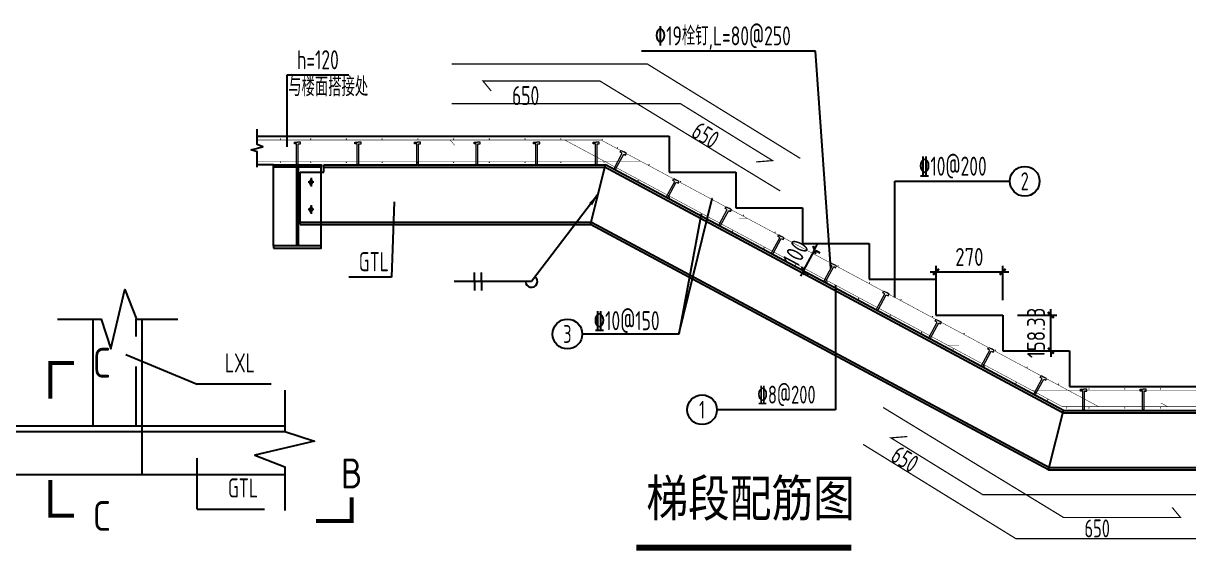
# Model space of a CAD drawing. Extents: x 177291 to 1288761, y 177638 to 322898.
# Drawn here: x 697957 to 707740, y 225671 to 230096 of the extents above; entities that cross this region are included whole.
import ezdxf
from ezdxf.enums import TextEntityAlignment as Align

# ---------------------------------------------------------------- set-up
doc = ezdxf.new("R2010")
doc.units = 0
doc.header["$LTSCALE"] = 1000
doc.linetypes.add('DASHED', pattern=[0.75, 0.5, -0.25])
for name, color, linetype in [('AXIS', 3, 'Continuous'), ('DIM', 146, 'Continuous'), ('DOTE', 1, 'Continuous'), ('GL', 150, 'Continuous'), ('NUM', 7, 'Continuous'), ('PUB_TEXT', 7, 'Continuous'), ('REIN', 1, 'Continuous'), ('STPM_RBEAM_NUM', 7, 'Continuous'), ('TEXT', 7, 'Continuous'), ('WELD', 7, 'Continuous'), ('型钢', 6, 'Continuous'), ('引出线', 3, 'Continuous'), ('柱梁', 2, 'Continuous'), ('踏步', 204, 'Continuous')]:
    doc.layers.add(name, color=color, linetype=linetype)
doc.layers.add('螺栓', color=15, linetype='Continuous', lineweight=18)
doc.styles.get("Standard").update_dxf_attribs({"font": 'gbenor.shx', "bigfont": 'gbcbig.shx'})
doc.styles.add('TSSD_Dimension', font='Tssdeng.shx', dxfattribs={"width": 0.8, "bigfont": 'hztxt.shx'})
doc.styles.add('TSSD_Label', font='tssdeng.shx', dxfattribs={"width": 0.7, "bigfont": 'hztxt.shx'})
doc.styles.add('TSSD_Norm', font='tssdeng.shx', dxfattribs={"bigfont": 'hztxt.shx'})
doc.styles.add('TSSD_Num', font='Tssdeng.shx', dxfattribs={"width": 0.7, "bigfont": 'hztxt.shx'})
doc.styles.add('TSSD_Rein', font='Tssdeng.shx', dxfattribs={"width": 0.7, "bigfont": 'hztxt.shx'})
doc.dimstyles.new('TSSD_25_50', dxfattribs={"dimtxt": 150, "dimasz": 50, "dimexe": 50, "dimexo": 125, "dimgap": 50, "dimtad": 1, "dimdec": 0, "dimlfac": 0.5, "dimzin": 0, "dimdsep": 46, "dimtxsty": 'TSSD_Dimension', "dimblk": 'ARCHTICK', "dimcen": 0, "dimdle": 50, "dimclrt": 7, "dimadec": 0, "dimazin": 0, "dimtfac": 1, "dimtdec": 0, "dimtix": 1, "dimtmove": 2, "dimatfit": 3, "dimfxl": 1, "dimtolj": 1, "dimtzin": 0, "dimarcsym": 0})
doc.dimstyles.new('TSSD_LEADER_STYLE_100.0', dxfattribs={"dimtxt": 300, "dimasz": 100, "dimexe": 100, "dimexo": 250, "dimgap": 0.09, "dimtad": 0, "dimtih": 1, "dimtoh": 1, "dimdec": 4, "dimzin": 0, "dimdsep": 46, "dimtxsty": 'Standard', "dimcen": 0.09, "dimdle": 100, "dimclrt": 7, "dimadec": 0, "dimazin": 0, "dimtfac": 1, "dimtdec": 4, "dimtofl": 0, "dimtmove": 0, "dimatfit": 3, "dimfxl": 1, "dimtolj": 1, "dimtzin": 0, "dimarcsym": 0})

# ---------------------------------------------------------------- blocks, each defined once
blk = doc.blocks.new('_ArchTick')
at = {"color": 0, "linetype": 'ByBlock', "const_width": 0.4}
blk.add_lwpolyline([(-0.5, -0.5), (0.5, 0.5)], dxfattribs=at)
blk = doc.blocks.new('*D1599')
at = {"layer": 'AXIS', "color": 0, "lineweight": -2, "transparency": 16777216}
for p, q in [((705619, 227789.7), (705619, 228060.2)), ((706179, 227773.3), (706179, 228060.2)), ((705569, 228010.2), (706229, 228010.2))]:
    blk.add_line(p, q, dxfattribs=at)
at = {"layer": 'Defpoints', "color": 0, "transparency": 16777216}
for p in [(706179, 228010.2), (705619, 227664.7), (706179, 227648.3)]:
    blk.add_point(p, dxfattribs=at)
at = {"layer": 'AXIS', "color": 0, "lineweight": -2, "transparency": 16777216, "xscale": 50, "yscale": 50, "zscale": 50, "rotation": 180}
blk.add_blockref('_ArchTick', (705619, 228010.2), dxfattribs=at)
at = {"layer": 'AXIS', "color": 0, "lineweight": -2, "transparency": 16777216, "xscale": 50, "yscale": 50, "zscale": 50}
blk.add_blockref('_ArchTick', (706179, 228010.2), dxfattribs=at)
at = {"layer": 'AXIS', "color": 7, "transparency": 16777216, "insert": (705899, 228135.2), "char_height": 150, "attachment_point": 5, "style": 'TSSD_Dimension'}
blk.add_mtext('\\A1;270', dxfattribs=at)
blk = doc.blocks.new('*D1600')
at = {"layer": 'AXIS', "color": 0, "lineweight": -2, "transparency": 16777216}
for p, q in [((706304, 227648.3), (706633.7, 227648.3)), ((706583.7, 227648.3), (706583.7, 227698.3)), ((706583.7, 227348.3), (706583.7, 227648.3)), ((706304, 227348.3), (706633.7, 227348.3)), ((706583.7, 227348.3), (706583.7, 227298.3))]:
    blk.add_line(p, q, dxfattribs=at)
at = {"layer": 'Defpoints', "color": 0, "transparency": 16777216}
for p in [(706179, 227648.3), (706583.7, 227648.3), (706179, 227348.3)]:
    blk.add_point(p, dxfattribs=at)
at = {"layer": 'AXIS', "color": 0, "lineweight": -2, "transparency": 16777216, "xscale": 50, "yscale": 50, "zscale": 50}
for p, rotation in [((706583.7, 227648.3), 270), ((706583.7, 227348.3), 90)]:
    blk.add_blockref('_ArchTick', p, dxfattribs=dict(at, rotation=rotation))
at = {"layer": 'AXIS', "color": 7, "transparency": 16777216, "insert": (706458.7, 227498.3), "char_height": 150, "attachment_point": 5, "rotation": 90, "style": 'TSSD_Dimension'}
blk.add_mtext('\\A1;158.33', dxfattribs=at)
blk = doc.blocks.new('ts_reino')
at = {"color": 0, "linetype": 'ByBlock', "lineweight": -2}
blk.add_circle((0, 0), 0.5, dxfattribs=at)
at = {"color": 0, "linetype": 'ByBlock', "lineweight": -2, "style": 'TSSD_Num', "width": 0.7}
blk.add_attdef('A', text='', height=0.6, dxfattribs=at).set_placement((0, 0), align=Align.MIDDLE_CENTER)
blk = doc.blocks.new('*D1601')
at = {"layer": 'AXIS', "color": 0, "lineweight": -2, "transparency": 16777216}
for p, q in [((704598.5, 228194.9), (704622.1, 228239)), ((704598.5, 228194.9), (704504.1, 228018.6)), ((704609.1, 228189.2), (704642.6, 228171.3)), ((704504.1, 228018.6), (704480.4, 227974.6)), ((704514.7, 228012.9), (704548.1, 227995))]:
    blk.add_line(p, q, dxfattribs=at)
at = {"layer": 'Defpoints', "color": 0, "transparency": 16777216}
for p in [(704499, 228248.3), (704404.5, 228072), (704504.1, 228018.6)]:
    blk.add_point(p, dxfattribs=at)
at = {"layer": 'AXIS', "color": 0, "lineweight": -2, "transparency": 16777216, "xscale": 50, "yscale": 50, "zscale": 50}
for p, rotation in [((704598.5, 228194.9), 241.8214098901416), ((704504.1, 228018.6), 61.82140989014161)]:
    blk.add_blockref('_ArchTick', p, dxfattribs=dict(at, rotation=rotation))
at = {"layer": 'AXIS', "color": 7, "transparency": 16777216, "insert": (704441.1, 228165.8), "char_height": 150, "attachment_point": 5, "rotation": 61.82141, "style": 'TSSD_Dimension'}
blk.add_mtext('\\A1;100', dxfattribs=at)
blk = doc.blocks.new('_WELD006')
at = {"color": 0, "linetype": 'ByBlock'}
for p, q in [((0, 0), (0, 0.5)), ((0.4, 0), (0.4, 0.5))]:
    blk.add_line(p, q, dxfattribs=at)

msp = doc.modelspace()

# ---------------------------------------------------------------- hatches: boundary and pattern name
at = {"layer": 'DIM'}
for points in [[(700372.62, 228786.63), (700384.62, 228762.63), (700372.62, 228738.63), (700360.62, 228762.63)], [(700372.62, 228557.17), (700384.62, 228533.17), (700372.62, 228509.17), (700360.62, 228533.17)]]:
    msp.add_hatch(color=256, dxfattribs=at).paths.add_polyline_path(points)

# ---------------------------------------------------------------- linework, layer by layer
for p, q in [((700372.62, 228786.63), (700360.62, 228762.63)), ((700372.62, 228738.63), (700360.62, 228762.63)), ((700372.62, 228786.63), (700384.62, 228762.63)), ((700372.62, 228738.63), (700384.62, 228762.63)), ((700372.62, 228557.17), (700360.62, 228533.17)), ((700372.62, 228509.17), (700360.62, 228533.17)), ((700372.62, 228557.17), (700384.62, 228533.17)), ((700372.62, 228509.17), (700384.62, 228533.17))]:
    msp.add_line(p, q, dxfattribs=at)
at = {"layer": 'DOTE'}
for p, q in [((700396.62, 228762.63), (700348.62, 228762.63)), ((700372.62, 228798.63), (700372.62, 228726.63)), ((700396.62, 228533.17), (700348.62, 228533.17)), ((700372.62, 228569.17), (700372.62, 228497.17))]:
    msp.add_line(p, q, dxfattribs=at)
at = {"layer": 'GL'}
for p, q in [((700280.37, 228408.25), (700280.37, 228848.25)), ((700280.37, 228848.25), (700480.98, 228848.25)), ((700480.98, 228908.25), (702843.42, 228908.25)), ((700480.98, 228848.25), (700480.98, 228908.25)), ((700480.98, 228888.25), (702843.42, 228888.25)), ((702717.93, 228408.25), (702843.42, 228908.25)), ((706679.31, 226830.62), (702833.98, 228890.62)), ((706688.76, 226848.25), (702843.42, 228908.25)), ((700280.37, 228428.25), (702717.93, 228428.25)), ((700280.37, 228408.25), (702717.93, 228408.25)), ((706563.26, 226348.25), (702717.93, 228408.25)), ((706572.71, 226365.88), (702727.37, 228425.88)), ((706563.26, 226348.25), (706688.76, 226848.25)), ((706688.76, 226848.25), (708633.29, 226848.25)), ((706688.76, 226828.25), (708633.29, 226828.25)), ((700151.71, 226716.8), (697353.61, 226716.8)), ((700151.71, 226666.8), (697353.61, 226666.8)), ((698954.84, 226306.8), (698954.84, 226716.8)), ((700151.71, 226306.8), (697353.61, 226306.8)), ((706563.26, 226368.25), (708837.53, 226368.25)), ((706563.26, 226348.25), (708837.53, 226348.25))]:
    msp.add_line(p, q, dxfattribs=at)
msp.add_lwpolyline([(700151.71, 227016.8), (700151.71, 226716.8), (700151.71, 226669.8), (700401.71, 226589.8), (699902.34, 226471.49), (700151.71, 226373.8), (700151.71, 226306.8), (700151.71, 226006.8)], dxfattribs=at)
at = {"layer": 'NUM', "const_width": 50}
msp.add_lwpolyline([(703102.82, 225695.6), (704908.03, 225695.6)], dxfattribs=at)
at = {"layer": 'REIN'}
for points, const_width in [([(701552.14, 229754.24), (703196.28, 229754.24), (704479.87, 228962.42)], 10), ([(701885.21, 229527.83), (701815.48, 229612.39), (702796.83, 229612.39), (704311.61, 228688.99)], 10), ([(701552.14, 229421.25), (703474.57, 229421.25), (704246.62, 228944.22), (704109.35, 228932.71)], 10), ([(702806.55, 229117.41), (699919.26, 229117.41)], 4), ([(701538.41, 229117.41), (701579.4, 229072.49)], 4), ([(702501.41, 229117.41), (706679.61, 226879.09)], 4), ([(702806.55, 229117.41), (706984.75, 226879.09)], 4), ([(703138.93, 228939.35), (699919.26, 228939.35)], 4), ([(704036.26, 228458.64), (703965.67, 228457.57)], 4), ([(705715.98, 227395.32), (705813.21, 227395.01)], 4), ([(706421.41, 227017.41), (709098.55, 227017.41)], 4), ([(707601.78, 226033.51), (707671.51, 225948.96), (706690.16, 225948.96), (705175.38, 226872.36)], 10), ([(706679.61, 226879.09), (709091.43, 226879.09)], 4), ([(707564.71, 226879.09), (707506.71, 226909.9)], 4), ([(707934.85, 226140.1), (706012.41, 226140.1), (705240.37, 226617.13), (705377.64, 226628.64)], 10), ([(707934.85, 225770.74), (706290.71, 225770.74), (705007.12, 226562.57)], 10)]:
    msp.add_lwpolyline(points, dxfattribs=dict(at, const_width=const_width))
at = {"layer": 'REIN', "const_width": 5}
for points in [[(700113.57, 229125.39, 1), (700118.57, 229125.39, 1)], [(700366.96, 229125.39, 1), (700371.96, 229125.39, 1)], [(700666.96, 229125.39, 1), (700671.96, 229125.39, 1)], [(700966.96, 229125.39, 1), (700971.96, 229125.39, 1)], [(701266.96, 229125.39, 1), (701271.96, 229125.39, 1)], [(701566.96, 229125.39, 1), (701571.96, 229125.39, 1)], [(701866.96, 229125.39, 1), (701871.96, 229125.39, 1)], [(702166.96, 229125.39, 1), (702171.96, 229125.39, 1)], [(702466.96, 229125.39, 1), (702471.96, 229125.39, 1)], [(702814.61, 229121.66, 1), (702819.61, 229121.66, 1)], [(702943.32, 229051.96, 1), (702948.32, 229051.96, 1)], [(700113.83, 228930.4, 1), (700118.83, 228930.4, 1)], [(700367.21, 228930.4, 1), (700372.21, 228930.4, 1)], [(700666.96, 228928.89, 1), (700671.96, 228928.89, 1)], [(700966.96, 228928.89, 1), (700971.96, 228928.89, 1)], [(701266.96, 228928.89, 1), (701271.96, 228928.89, 1)], [(701566.96, 228928.89, 1), (701571.96, 228928.89, 1)], [(701866.96, 228928.89, 1), (701871.96, 228928.89, 1)], [(702166.96, 228928.89, 1), (702171.96, 228928.89, 1)], [(702466.96, 228928.89, 1), (702471.96, 228928.89, 1)], [(702829.4, 228931.08, 1), (702834.4, 228931.08, 1)], [(703207.76, 228910.29, 1), (703212.76, 228910.29, 1)], [(703115.54, 228777.64, 1), (703120.54, 228777.64, 1)], [(703472.21, 228768.63, 1), (703477.21, 228768.63, 1)], [(703379.99, 228635.98, 1), (703384.99, 228635.98, 1)], [(703736.65, 228626.96, 1), (703741.65, 228626.96, 1)], [(703644.43, 228494.31, 1), (703649.43, 228494.31, 1)], [(704001.09, 228485.3, 1), (704006.09, 228485.3, 1)], [(703908.88, 228352.64, 1), (703913.88, 228352.64, 1)], [(704265.54, 228343.63, 1), (704270.54, 228343.63, 1)], [(704173.32, 228210.98, 1), (704178.32, 228210.98, 1)], [(704529.98, 228201.96, 1), (704534.98, 228201.96, 1)], [(704437.76, 228069.31, 1), (704442.76, 228069.31, 1)], [(704794.43, 228060.3, 1), (704799.43, 228060.3, 1)], [(704702.21, 227927.64, 1), (704707.21, 227927.64, 1)], [(705058.87, 227918.63, 1), (705063.87, 227918.63, 1)], [(704966.65, 227785.98, 1), (704971.65, 227785.98, 1)], [(705323.31, 227776.96, 1), (705328.31, 227776.96, 1)], [(705231.1, 227644.31, 1), (705236.1, 227644.31, 1)], [(705587.76, 227635.3, 1), (705592.76, 227635.3, 1)], [(705495.54, 227502.65, 1), (705500.54, 227502.65, 1)], [(705852.2, 227493.63, 1), (705857.2, 227493.63, 1)], [(705759.98, 227360.98, 1), (705764.98, 227360.98, 1)], [(706116.65, 227351.96, 1), (706121.65, 227351.96, 1)], [(706024.43, 227219.31, 1), (706029.43, 227219.31, 1)], [(706381.09, 227210.3, 1), (706386.09, 227210.3, 1)], [(706288.87, 227077.65, 1), (706293.87, 227077.65, 1)], [(706645.53, 227068.63, 1), (706650.53, 227068.63, 1)], [(706900.78, 227027.88, 1), (706905.78, 227027.88, 1)], [(707200.78, 227027.88, 1), (707205.78, 227027.88, 1)], [(707500.78, 227027.88, 1), (707505.78, 227027.88, 1)], [(706553.32, 226935.98, 1), (706558.32, 226935.98, 1)], [(706712.77, 226868.55, 1), (706717.77, 226868.55, 1)], [(706900.78, 226868.55, 1), (706905.78, 226868.55, 1)], [(707200.78, 226868.55, 1), (707205.78, 226868.55, 1)], [(707500.78, 226868.55, 1), (707505.78, 226868.55, 1)]]:
    msp.add_lwpolyline(points, format="xyb", close=True, dxfattribs=at)
at = {"layer": 'WELD'}
msp.add_line((702223.86, 227930.18), (701573.86, 227930.18), dxfattribs=at)
msp.add_arc((702223.86, 227930.18), 50, 180, 52.592318, dxfattribs=at)
at = {"layer": '型钢'}
for p, q in [((698544.84, 226716.8), (698544.84, 227613.56)), ((698954.84, 226716.8), (698954.84, 227613.56))]:
    msp.add_line(p, q, dxfattribs=at)
at = {"layer": '型钢', "linetype": 'DASHED'}
msp.add_line((698904.84, 226716.8), (698904.84, 227613.56), dxfattribs=at)
at = {"layer": '型钢'}
msp.add_lwpolyline([(698244.84, 227613.56), (698544.84, 227613.56), (698611.84, 227613.56), (698691.84, 227363.56), (698810.15, 227862.94), (698907.84, 227613.56), (698954.84, 227613.56), (699254.84, 227613.56)], dxfattribs=at)
at = {"layer": '引出线'}
for p, q in [((704608.63, 229861.14), (703147.12, 229861.14)), ((704735.24, 228037.73), (704608.63, 229861.14)), ((700688.79, 229660.59), (700169.89, 229660.59)), ((700169.89, 229660.59), (700169.89, 229059.1)), ((705272.39, 227796.43), (705272.39, 228770.39)), ((705272.39, 228770.39), (706238.71, 228770.39)), ((703461.58, 227488.7), (703739.15, 228626.96)), ((701069.87, 228598.01), (701049.3, 227965.94)), ((703646.93, 228494.31), (703461.58, 227488.7)), ((701049.3, 227965.94), (700689.01, 227965.94)), ((704775.4, 227899.2), (704775.4, 226853.43)), ((703461.58, 227488.7), (702649.82, 227488.7)), ((698817.88, 227318.02), (699418.29, 227068.57)), ((700038.49, 227068.57), (699418.29, 227068.57)), ((704775.4, 226853.43), (703780.3, 226853.43)), ((699418.29, 226019.04), (699418.29, 226446.8)), ((699418.29, 226019.04), (699981.32, 226019.04))]:
    msp.add_line(p, q, dxfattribs=at)
msp.add_lwpolyline([(699919.26, 228888.25), (699919.26, 228948.25), (699919.26, 229018.65), (699869.26, 229034.65), (699969.14, 229058.32), (699919.26, 229077.85), (699919.26, 229148.25), (699919.26, 229208.25)], dxfattribs=at)
at = {"layer": '引出线', "const_width": 35}
for points in [[(698183.86, 226945.03), (698183.86, 227245.03), (698383.86, 227245.03)], [(698183.86, 226264.74), (698183.86, 225964.74), (698383.86, 225964.74)], [(700413.43, 225919.03), (700713.43, 225919.03), (700713.43, 226119.03)]]:
    msp.add_lwpolyline(points, dxfattribs=at)
at = {"layer": '柱梁'}
for p, q in [((700058.95, 228228.25), (700058.95, 228888.25)), ((700458.95, 228228.25), (700458.95, 228888.25))]:
    msp.add_line(p, q, dxfattribs=at)
for points in [[(700058.95, 228908.25), (700458.95, 228908.25), (700458.95, 228888.25), (700058.95, 228888.25)], [(700252.95, 228888.25), (700264.95, 228888.25), (700264.95, 228228.25), (700252.95, 228228.25)], [(700058.95, 228208.25), (700458.95, 228208.25), (700458.95, 228228.25), (700058.95, 228228.25)]]:
    msp.add_lwpolyline(points, close=True, dxfattribs=at)
at = {"layer": '螺栓'}
for p, q in [((700233.03, 229083.32), (700233.03, 229099.77)), ((700233.03, 229099.77), (700258.75, 229099.77)), ((700251.55, 229083.32), (700233.03, 229083.32)), ((700251.55, 228916.78), (700251.55, 229083.32)), ((700284.46, 229099.77), (700258.75, 229099.77)), ((700265.95, 229083.32), (700284.46, 229083.32)), ((700265.95, 228916.78), (700265.95, 229083.32)), ((700284.46, 229083.32), (700284.46, 229099.77)), ((700741.32, 229099.77), (700767.04, 229099.77)), ((700741.32, 229083.32), (700741.32, 229099.77)), ((700759.84, 229083.32), (700741.32, 229083.32)), ((700759.84, 228916.78), (700759.84, 229083.32)), ((700792.75, 229099.77), (700767.04, 229099.77)), ((700774.24, 228916.78), (700774.24, 229083.32)), ((700774.24, 229083.32), (700792.75, 229083.32)), ((700792.75, 229083.32), (700792.75, 229099.77)), ((701241.32, 229099.77), (701267.04, 229099.77)), ((701241.32, 229083.32), (701241.32, 229099.77)), ((701259.84, 229083.32), (701241.32, 229083.32)), ((701259.84, 228916.78), (701259.84, 229083.32)), ((701292.75, 229099.77), (701267.04, 229099.77)), ((701274.24, 228916.78), (701274.24, 229083.32)), ((701274.24, 229083.32), (701292.75, 229083.32)), ((701292.75, 229083.32), (701292.75, 229099.77)), ((701741.32, 229083.32), (701741.32, 229099.77)), ((701741.32, 229099.77), (701767.04, 229099.77)), ((701759.84, 229083.32), (701741.32, 229083.32)), ((701759.84, 228916.78), (701759.84, 229083.32)), ((701792.75, 229099.77), (701767.04, 229099.77)), ((701774.24, 229083.32), (701792.75, 229083.32)), ((701774.24, 228916.78), (701774.24, 229083.32)), ((701792.75, 229083.32), (701792.75, 229099.77)), ((702241.32, 229083.32), (702241.32, 229099.77)), ((702241.32, 229099.77), (702267.04, 229099.77)), ((702259.84, 229083.32), (702241.32, 229083.32)), ((702259.84, 228916.78), (702259.84, 229083.32)), ((702292.75, 229099.77), (702267.04, 229099.77)), ((702274.24, 229083.32), (702292.75, 229083.32)), ((702274.24, 228916.78), (702274.24, 229083.32)), ((702292.75, 229083.32), (702292.75, 229099.77)), ((702741.32, 229099.77), (702767.04, 229099.77)), ((702741.32, 229083.32), (702741.32, 229099.77)), ((702759.84, 229083.32), (702741.32, 229083.32)), ((702759.84, 228916.78), (702759.84, 229083.32)), ((702792.75, 229099.77), (702767.04, 229099.77)), ((702774.24, 228916.78), (702774.24, 229083.32)), ((702774.24, 229083.32), (702792.75, 229083.32)), ((702792.75, 229083.32), (702792.75, 229099.77)), ((702968.4, 229014.08), (702976.18, 229028.57)), ((702984.71, 229005.32), (702968.4, 229014.08)), ((702976.18, 229028.57), (702998.84, 229016.4)), ((703021.5, 229004.23), (702998.84, 229016.4)), ((700258.95, 228908.25), (700251.75, 228917.17)), ((700258.95, 228908.25), (700266.15, 228917.17)), ((700767.24, 228908.25), (700760.04, 228917.17)), ((700767.24, 228908.25), (700774.44, 228917.17)), ((701267.24, 228908.25), (701260.04, 228917.17)), ((701267.24, 228908.25), (701274.44, 228917.17)), ((701767.24, 228908.25), (701760.04, 228917.17)), ((701767.24, 228908.25), (701774.44, 228917.17)), ((702267.24, 228908.25), (702260.04, 228917.17)), ((702267.24, 228908.25), (702274.44, 228917.17)), ((702767.24, 228908.25), (702760.04, 228917.17)), ((702767.24, 228908.25), (702774.44, 228917.17)), ((702916.68, 228878.69), (702984.71, 229005.32)), ((702929.37, 228871.88), (702997.4, 228998.5)), ((702997.4, 228998.5), (703013.71, 228989.74)), ((703013.71, 228989.74), (703021.5, 229004.23)), ((702919.17, 228867.68), (702917.04, 228878.94)), ((702919.17, 228867.68), (702929.73, 228872.12)), ((703357.42, 228642.58), (703425.45, 228769.2)), ((703370.1, 228635.77), (703438.14, 228762.39)), ((703409.14, 228777.97), (703416.92, 228792.46)), ((703425.45, 228769.2), (703409.14, 228777.97)), ((703416.92, 228792.46), (703439.58, 228780.29)), ((703438.14, 228762.39), (703454.45, 228753.63)), ((703462.24, 228768.12), (703439.58, 228780.29)), ((703454.45, 228753.63), (703462.24, 228768.12)), ((703359.91, 228631.56), (703357.78, 228642.83)), ((703359.91, 228631.56), (703370.47, 228636.01)), ((703798.16, 228406.47), (703866.19, 228533.09)), ((703810.84, 228399.66), (703878.88, 228526.28)), ((703849.88, 228541.86), (703857.66, 228556.35)), ((703866.19, 228533.09), (703849.88, 228541.86)), ((703857.66, 228556.35), (703880.32, 228544.18)), ((703878.88, 228526.28), (703895.19, 228517.52)), ((703902.98, 228532.01), (703880.32, 228544.18)), ((703895.19, 228517.52), (703902.98, 228532.01)), ((703800.65, 228395.45), (703798.52, 228406.72)), ((703800.65, 228395.45), (703811.21, 228399.9)), ((704238.9, 228170.36), (704306.93, 228296.98)), ((704251.58, 228163.54), (704319.62, 228290.17)), ((704290.62, 228305.74), (704298.4, 228320.24)), ((704306.93, 228296.98), (704290.62, 228305.74)), ((704298.4, 228320.24), (704321.06, 228308.07)), ((704319.62, 228290.17), (704335.93, 228281.41)), ((704343.72, 228295.9), (704321.06, 228308.07)), ((704335.93, 228281.41), (704343.72, 228295.9)), ((704241.39, 228159.34), (704239.26, 228170.61)), ((704241.39, 228159.34), (704251.95, 228163.79)), ((704679.64, 227934.25), (704747.67, 228060.87)), ((704692.32, 227927.43), (704760.36, 228054.06)), ((704731.36, 228069.63), (704739.14, 228084.12)), ((704747.67, 228060.87), (704731.36, 228069.63)), ((704739.14, 228084.12), (704761.8, 228071.96)), ((704760.36, 228054.06), (704776.67, 228045.3)), ((704784.46, 228059.79), (704761.8, 228071.96)), ((704776.67, 228045.3), (704784.46, 228059.79)), ((704682.13, 227923.23), (704680, 227934.5)), ((704682.13, 227923.23), (704692.69, 227927.68)), ((705172.1, 227833.52), (705179.88, 227848.01)), ((705179.88, 227848.01), (705202.54, 227835.85)), ((705120.38, 227698.14), (705188.41, 227824.76)), ((705133.06, 227691.32), (705201.1, 227817.95)), ((705188.41, 227824.76), (705172.1, 227833.52)), ((705201.1, 227817.95), (705217.41, 227809.19)), ((705225.2, 227823.68), (705202.54, 227835.85)), ((705217.41, 227809.19), (705225.2, 227823.68)), ((705122.87, 227687.12), (705120.74, 227698.39)), ((705122.87, 227687.12), (705133.43, 227691.57)), ((705561.12, 227462.03), (705629.15, 227588.65)), ((705573.8, 227455.21), (705641.84, 227581.84)), ((705612.84, 227597.41), (705620.62, 227611.9)), ((705629.15, 227588.65), (705612.84, 227597.41)), ((705620.62, 227611.9), (705643.28, 227599.73)), ((705641.84, 227581.84), (705658.15, 227573.08)), ((705665.94, 227587.57), (705643.28, 227599.73)), ((705658.15, 227573.08), (705665.94, 227587.57)), ((705563.61, 227451.01), (705561.48, 227462.27)), ((705563.61, 227451.01), (705574.17, 227455.46)), ((706001.86, 227225.92), (706069.89, 227352.54)), ((706053.58, 227361.3), (706061.36, 227375.79)), ((706069.89, 227352.54), (706053.58, 227361.3)), ((706061.36, 227375.79), (706084.02, 227363.62)), ((706106.68, 227351.45), (706084.02, 227363.62)), ((706098.89, 227336.96), (706106.68, 227351.45)), ((706014.54, 227219.1), (706082.58, 227345.73)), ((706082.58, 227345.73), (706098.89, 227336.96)), ((706004.35, 227214.9), (706002.22, 227226.16)), ((706004.35, 227214.9), (706014.91, 227219.35)), ((706442.6, 226989.81), (706510.63, 227116.43)), ((706455.28, 226982.99), (706523.32, 227109.62)), ((706494.32, 227125.19), (706502.1, 227139.68)), ((706510.63, 227116.43), (706494.32, 227125.19)), ((706502.1, 227139.68), (706524.76, 227127.51)), ((706523.32, 227109.62), (706539.63, 227100.85)), ((706547.42, 227115.34), (706524.76, 227127.51)), ((706539.63, 227100.85), (706547.42, 227115.34)), ((706445.09, 226978.79), (706442.96, 226990.05)), ((706445.09, 226978.79), (706455.65, 226983.24)), ((706833.03, 227024.65), (706858.75, 227024.65)), ((706833.03, 227008.2), (706833.03, 227024.65)), ((706851.55, 227008.2), (706833.03, 227008.2)), ((706851.55, 226856.78), (706851.55, 227008.2)), ((706884.46, 227024.65), (706858.75, 227024.65)), ((706865.95, 226856.78), (706865.95, 227008.2)), ((706865.95, 227008.2), (706884.46, 227008.2)), ((706884.46, 227008.2), (706884.46, 227024.65)), ((707333.03, 227024.65), (707358.75, 227024.65)), ((707333.03, 227008.2), (707333.03, 227024.65)), ((707351.55, 227008.2), (707333.03, 227008.2)), ((707351.55, 226856.78), (707351.55, 227008.2)), ((707384.46, 227024.65), (707358.75, 227024.65)), ((707365.95, 226856.78), (707365.95, 227008.2)), ((707365.95, 227008.2), (707384.46, 227008.2)), ((707384.46, 227008.2), (707384.46, 227024.65)), ((706858.95, 226848.25), (706851.75, 226857.17)), ((706858.95, 226848.25), (706866.15, 226857.17)), ((707358.95, 226848.25), (707351.75, 226857.17)), ((707358.95, 226848.25), (707366.15, 226857.17))]:
    msp.add_line(p, q, dxfattribs=at)
at = {"layer": '踏步'}
for p, q in [((699919.26, 229148.25), (703378.95, 229148.25)), ((703378.95, 229148.25), (703378.95, 228848.25)), ((700058.95, 228908.25), (699919.26, 228908.25)), ((703378.95, 228848.25), (703938.95, 228848.25)), ((703938.95, 228848.25), (703938.95, 228548.25)), ((703938.95, 228548.25), (704498.95, 228548.25)), ((704498.95, 228548.25), (704498.95, 228248.25)), ((704498.95, 228248.25), (705058.95, 228248.25)), ((705058.95, 228248.25), (705058.95, 227948.25)), ((705058.95, 227948.25), (705618.95, 227948.25)), ((705618.95, 227948.25), (705618.95, 227648.25)), ((705618.95, 227648.25), (706178.95, 227648.25)), ((706178.95, 227648.25), (706178.95, 227348.25)), ((706178.95, 227348.25), (706738.95, 227348.25)), ((706738.95, 227348.25), (706738.95, 227048.25)), ((706738.95, 227048.25), (709112.53, 227048.25))]:
    msp.add_line(p, q, dxfattribs=at)

# ---------------------------------------------------------------- block references
at = {"layer": 'NUM'}
ref = msp.add_blockref('ts_reino', (706363.71, 228770.39), dxfattribs=dict(at, xscale=250, yscale=250, zscale=250))
ref.add_attrib('2', '2', dxfattribs={"height": 150, "style": 'TSSD_Num', "width": 0.7}).set_placement((706363.71, 228770.39), align=Align.MIDDLE_CENTER)
ref = msp.add_blockref('ts_reino', (702524.82, 227488.7), dxfattribs=dict(at, xscale=250, yscale=250, zscale=250))
ref.add_attrib('4', '3', dxfattribs={"height": 150, "style": 'TSSD_Num', "width": 0.7}).set_placement((702524.82, 227488.7), align=Align.MIDDLE_CENTER)
ref = msp.add_blockref('ts_reino', (703655.3, 226853.43), dxfattribs=dict(at, xscale=250, yscale=250, zscale=250))
ref.add_attrib('1', '1', dxfattribs={"height": 150, "style": 'TSSD_Num', "width": 0.7}).set_placement((703655.3, 226853.43), align=Align.MIDDLE_CENTER)
at = {"layer": 'WELD', "xscale": 150, "yscale": 150, "zscale": 150}
msp.add_blockref('_WELD006', (701743.86, 227930.18), dxfattribs=at)
at = {"layer": 'WELD', "xscale": -150, "yscale": 150, "zscale": 150, "rotation": 180}
msp.add_blockref('_WELD006', (701743.86, 227930.18), dxfattribs=at)

# ---------------------------------------------------------------- texts
at = {"layer": 'PUB_TEXT'}
for s, p in [('C', (698617.09, 227247.57)), ('B', (700713.43, 226319.03)), ('C', (698617.09, 225962.2))]:
    msp.add_text(s, height=250, dxfattribs=at).set_placement(p, align=Align.MIDDLE_CENTER)
at = {"layer": 'STPM_RBEAM_NUM', "style": 'TSSD_Label', "width": 0.7}
for s, p in [('%%13019栓钉,L=80@250', (703257.62, 229910.68)), ('h=120', (700254.76, 229710.13)), ('与楼面搭接处', (700180.71, 229483.87)), ('650', (702060.02, 229409.51)), ('%%13210@200', (705475.72, 228817.01)), ('GTL', (700773.88, 228015.48)), ('%%13210@150', (702744.97, 227520.81))]:
    msp.add_text(s, height=160, dxfattribs=at).set_placement(p)
for s, p in [('LXL', (699775.76, 227118.57)), ('GTL', (699801.6, 226069.04))]:
    msp.add_text(s, height=160, dxfattribs=at).set_placement(p, align=Align.BOTTOM_CENTER)
at = {"layer": 'TEXT', "style": 'TSSD_Label', "width": 0.7}
for p in [(703554.22, 229150.69), (705227.98, 226431.51)]:
    msp.add_text('650', height=150, rotation=328.288918, dxfattribs=at).set_placement(p)
at = {"layer": 'TEXT', "width": 0.7}
for s, style, p in [('%%1328@200', 'TSSD_Rein', (704118.15, 226904.94)), ('650', 'TSSD_Label', (706865.07, 225782.43))]:
    msp.add_text(s, height=150, dxfattribs=dict(at, style=style)).set_placement(p)
at = {"layer": 'TEXT', "style": 'TSSD_Norm'}
msp.add_text('梯段配筋图', height=350, dxfattribs=at).set_placement((703187.7, 225819.07), align=Align.BOTTOM_LEFT)

# ---------------------------------------------------------------- dimensions: what is measured, and where the dimension line sits
at = {"layer": 'AXIS'}
dim = msp.add_aligned_dim(p1=(704498.95, 228248.25), p2=(704404.51, 228071.96), distance=112.93, dimstyle='TSSD_25_50', dxfattribs=at)
dim.commit()
dim.dimension.update_dxf_attribs({"geometry": '*D1601', "text_midpoint": (704441.09, 228165.81)})
dim = msp.add_linear_dim(base=(706178.95, 228010.24), p1=(705618.95, 227664.73), p2=(706178.95, 227648.25), text='270', dimstyle='TSSD_25_50', dxfattribs=at)
dim.commit()
dim.dimension.update_dxf_attribs({"geometry": '*D1599', "text_midpoint": (705898.95, 228135.24)})
dim = msp.add_linear_dim(base=(706583.72, 227648.25), p1=(706178.95, 227348.25), p2=(706178.95, 227648.25), angle=90, text='158.33', dimstyle='TSSD_25_50', dxfattribs=at)
dim.commit()
dim.dimension.update_dxf_attribs({"geometry": '*D1600', "text_midpoint": (706458.72, 227498.25)})

# ---------------------------------------------------------------- leaders
at = {"layer": 'WELD'}
msp.add_leader([(702780.68, 228658.25), (702223.86, 227930.18)], dimstyle='TSSD_LEADER_STYLE_100.0', dxfattribs=at)

doc.saveas('drawing.dxf')
